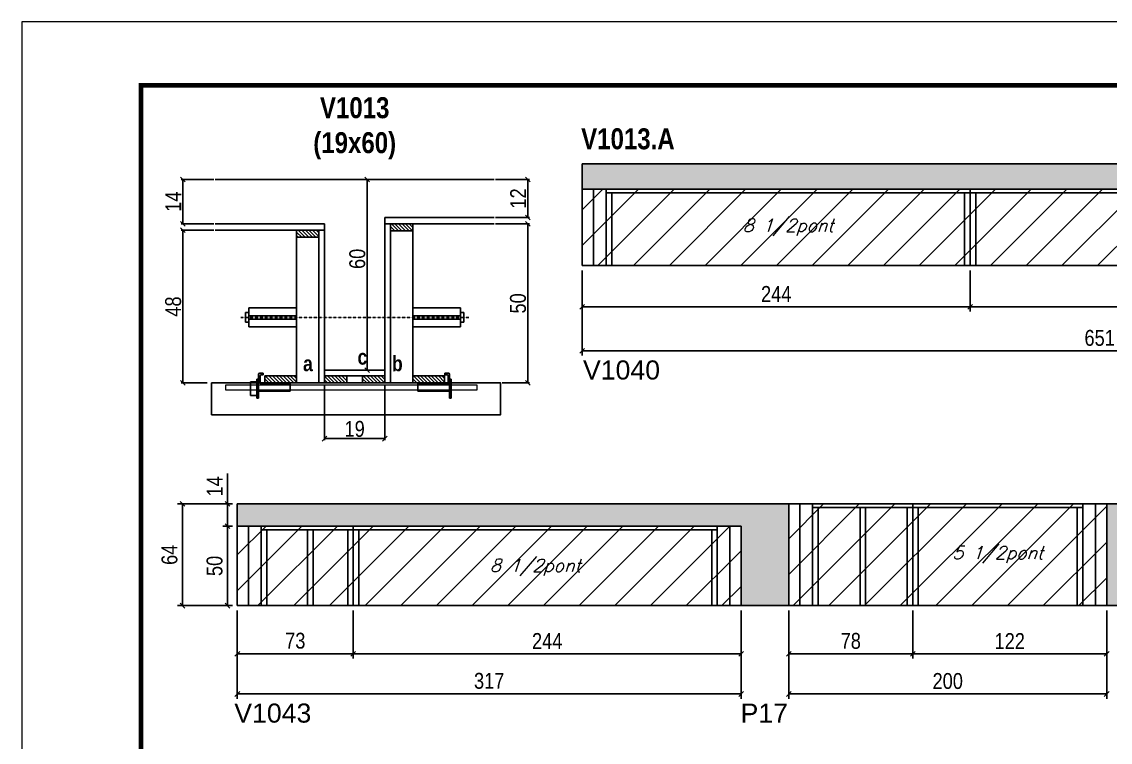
# Model space of a CAD drawing. Extents: x 3309 to 9563, y -2522 to 14608.
# Drawn here: x 6493 to 7178, y 10709 to 11162 of the extents above; entities that cross this region are included whole.
import ezdxf

# ---------------------------------------------------------------- set-up
doc = ezdxf.new("R2010")
doc.units = 0
doc.linetypes.add('DASHED', pattern=[0.75, 0.5, -0.25])
doc.linetypes.add('HIDDEN', pattern=[0.375, 0.25, -0.125])
for name, color, linetype in [('5', 5, 'Continuous'), ('barrote', 251, 'Continuous'), ('COTA', 241, 'Continuous'), ('detalhes', 4, 'Continuous'), ('NOMENCLATURA', 7, 'Continuous'), ('Painéis', 200, 'Continuous'), ('presilha', 1, 'Continuous'), ('SARR_2.2x10', 60, 'Continuous'), ('SARR_2.2x7', 40, 'Continuous'), ('SARR_3.5x7', 81, 'Continuous'), ('TENSOR', 3, 'Continuous'), ('texto', 7, 'Continuous')]:
    doc.layers.add(name, color=color, linetype=linetype)
for name, color, linetype, lineweight in [('CONCRETO', 251, 'Continuous', 25), ('Folhas', 255, 'Continuous', 9), ('Hachura', 251, 'Continuous', 9), ('SARRAFO DE PRESSAO', 251, 'DASHED', 9), ('SCO-___-LAJ', 2, 'Continuous', 0)]:
    doc.layers.add(name, color=color, linetype=linetype, lineweight=lineweight)
doc.styles.add('COTA TECNICA', font='techl___.ttf', dxfattribs={"height": 10})
doc.styles.add('COTA TECNICA 2X', font='techl___.ttf', dxfattribs={"height": 10})
doc.styles.add('Romans', font='romans.shx')
doc.styles.get("Standard").update_dxf_attribs({"font": 'arial.ttf'})
doc.styles.add('TECNICA', font='techb___.ttf', dxfattribs={"height": 10})
doc.dimstyles.new('PAINEL', dxfattribs={"dimtxt": 10, "dimasz": 3, "dimexe": 3, "dimexo": 3, "dimgap": 3, "dimtad": 1, "dimdec": 1, "dimzin": 12, "dimdsep": 46, "dimtxsty": 'COTA TECNICA', "dimblk1": 'OBLIQUE', "dimblk2": 'OBLIQUE', "dimsah": 1, "dimcen": 0.9, "dimclrd": 4, "dimclre": 4, "dimclrt": 240, "dimadec": 1, "dimazin": 3, "dimtfac": 1, "dimtdec": 1, "dimtmove": 0, "dimatfit": 3, "dimfxl": 1, "dimtolj": 1, "dimtzin": 12, "dimarcsym": 0})
doc.dimstyles.new('SECAO', dxfattribs={"dimscale": 0.333333, "dimtxt": 5, "dimasz": 9, "dimexe": 3, "dimexo": 3, "dimgap": 3, "dimtad": 1, "dimdec": 1, "dimlfac": 0.5, "dimzin": 12, "dimdsep": 46, "dimtxsty": 'COTA TECNICA 2X', "dimblk1": 'OBLIQUE', "dimblk2": 'OBLIQUE', "dimsah": 1, "dimcen": 0.9, "dimclrd": 4, "dimclre": 4, "dimclrt": 240, "dimadec": 1, "dimazin": 3, "dimtfac": 1, "dimtdec": 1, "dimtmove": 0, "dimatfit": 3, "dimfxl": 1, "dimtolj": 1, "dimtzin": 12, "dimarcsym": 0})
pattern_1 = [(135, (39918.8405, -112577.1764), (-1.122532015, -1.122532015), [])]

# ---------------------------------------------------------------- blocks, each defined once
blk = doc.blocks.new('9999999999')
at = {"layer": 'Folhas'}
blk.add_lwpolyline([(98138.98, 34190.21), (99623.98, 34190.21), (99623.98, 35240.21), (98138.98, 35240.21)], close=True, dxfattribs=at)
at = {"layer": 'Folhas', "color": 30, "const_width": 3}
blk.add_lwpolyline([(98213.98, 34230.21), (99583.98, 34230.21), (99583.98, 35200.21), (98213.98, 35200.21)], close=True, dxfattribs=at)
blk = doc.blocks.new('_Oblique')
at = {"color": 0, "linetype": 'ByBlock', "lineweight": -2}
blk.add_line((-0.5, -0.5), (0.5, 0.5), dxfattribs=at)
blk = doc.blocks.new('*D384')
at = {"layer": 'COTA', "color": 4, "lineweight": -2, "transparency": 16777216}
for p, q in [((6683.3, 10933.99), (6683.3, 10898.9)), ((6721.3, 10933.99), (6721.3, 10898.9)), ((6721.3, 10899.9), (6683.3, 10899.9))]:
    blk.add_line(p, q, dxfattribs=at)
at = {"layer": 'Defpoints', "color": 0, "transparency": 16777216}
for p in [(6683.3, 10934.99), (6721.3, 10934.99), (6683.3, 10899.9)]:
    blk.add_point(p, dxfattribs=at)
at = {"layer": 'COTA', "color": 4, "lineweight": -2, "transparency": 16777216, "xscale": 3, "yscale": 3, "zscale": 3, "rotation": 180}
blk.add_blockref('_Oblique', (6683.3, 10899.9), dxfattribs=at)
at = {"layer": 'COTA', "color": 4, "lineweight": -2, "transparency": 16777216, "xscale": 3, "yscale": 3, "zscale": 3}
blk.add_blockref('_Oblique', (6721.3, 10899.9), dxfattribs=at)
at = {"layer": 'COTA', "color": 240, "transparency": 16777216, "insert": (6702.3, 10905.99), "char_height": 10, "attachment_point": 5, "style": 'COTA TECNICA 2X'}
blk.add_mtext('\\A1;19', dxfattribs=at)
blk = doc.blocks.new('PRESILHA METÁLICA 1')
at = {"layer": 'presilha'}
for p, q in [((12, 21), (8.6, 21)), ((12, 21), (12, 19.5)), ((0, 13), (6, 13)), ((0, 13), (0, 0)), ((6, 15.5), (7.5, 15.5)), ((6, -2.5), (6, 15.5)), ((6, 13), (6, 0)), ((7.5, 10.6), (7.5, 19.9)), ((7.5, 15.5), (7.5, -2.5)), ((9, 11.6), (9, 18.9)), ((12, 19.5), (9.6, 19.5)), ((37.5, 11), (9.6, 11)), ((37.5, 11), (37.5, 4.1)), ((6, 0), (0, 0)), ((37.5, 4.1), (7.5, 4.1)), ((7.5, -2.5), (6, -2.5))]:
    blk.add_line(p, q, dxfattribs=at)
for centre, radius, start, end in [((8.6, 19.9), 1.14, 90, 180), ((9.6, 18.9), 0.57, 90, 180), ((9.6, 11.6), 0.57, 180, 270)]:
    blk.add_arc(centre, radius, start, end, dxfattribs=at)
blk = doc.blocks.new('PRESILHA METÁLICA 2')
at = {"layer": 'presilha'}
for p, q in [((-5.2, 23.5), (-5.2, 22)), ((-5.2, 23.5), (-1.9, 23.5)), ((-5.2, 22), (-2.8, 22)), ((-2.2, 14.1), (-2.2, 21.4)), ((-0.8, 14.6), (-0.8, 22.4)), ((-30.8, 13.5), (-30.8, 6.6)), ((-30.8, 13.5), (-2.8, 13.5)), ((0.8, 18), (-0.8, 18)), ((-0.8, 18), (-0.8, 0)), ((0.8, 0), (0.8, 18)), ((-30.8, 6.6), (-0.8, 6.6)), ((-0.8, 0), (0.8, 0))]:
    blk.add_line(p, q, dxfattribs=at)
for centre, radius, start, end in [((-2.8, 21.4), 0.57, 0, 90), ((-1.9, 22.4), 1.14, 0, 90), ((-2.8, 14.1), 0.57, 270, 0)]:
    blk.add_arc(centre, radius, start, end, dxfattribs=at)
blk = doc.blocks.new('*D385')
at = {"layer": 'COTA', "color": 4, "lineweight": -2, "transparency": 16777216}
for p, q in [((6613.6, 11030.99), (6593.25, 11030.99)), ((6594.25, 11030.99), (6594.25, 10934.99)), ((6609.49, 10934.99), (6593.25, 10934.99))]:
    blk.add_line(p, q, dxfattribs=at)
at = {"layer": 'Defpoints', "color": 0, "transparency": 16777216}
for p in [(6614.6, 11030.99), (6594.25, 10934.99), (6610.49, 10934.99)]:
    blk.add_point(p, dxfattribs=at)
at = {"layer": 'COTA', "color": 4, "lineweight": -2, "transparency": 16777216, "xscale": 3, "yscale": 3, "zscale": 3}
for p, rotation in [((6594.25, 11030.99), 90), ((6594.25, 10934.99), 270)]:
    blk.add_blockref('_Oblique', p, dxfattribs=dict(at, rotation=rotation))
at = {"layer": 'COTA', "color": 240, "transparency": 16777216, "insert": (6588.16, 10982.99), "char_height": 10, "attachment_point": 5, "rotation": 90, "style": 'COTA TECNICA 2X'}
blk.add_mtext('\\A1;48', dxfattribs=at)
blk = doc.blocks.new('*D386')
at = {"layer": 'COTA', "color": 4, "lineweight": -2, "transparency": 16777216}
for p, q in [((6791, 11034.99), (6812.22, 11034.99)), ((6811.22, 11034.99), (6811.22, 10934.99)), ((6795.11, 10934.99), (6812.22, 10934.99))]:
    blk.add_line(p, q, dxfattribs=at)
at = {"layer": 'Defpoints', "color": 0, "transparency": 16777216}
for p in [(6790, 11034.99), (6794.11, 10934.99), (6811.22, 10934.99)]:
    blk.add_point(p, dxfattribs=at)
at = {"layer": 'COTA', "color": 4, "lineweight": -2, "transparency": 16777216, "xscale": 3, "yscale": 3, "zscale": 3}
for p, rotation in [((6811.22, 11034.99), 90), ((6811.22, 10934.99), 270)]:
    blk.add_blockref('_Oblique', p, dxfattribs=dict(at, rotation=rotation))
at = {"layer": 'COTA', "color": 240, "transparency": 16777216, "insert": (6805.11, 10984.99), "char_height": 10, "attachment_point": 5, "rotation": 90, "style": 'COTA TECNICA 2X'}
blk.add_mtext('\\A1;50', dxfattribs=at)
blk = doc.blocks.new('*D387')
at = {"layer": 'COTA', "color": 4, "lineweight": -2, "transparency": 16777216}
for p, q in [((6720.3, 11062.99), (6709.13, 11062.99)), ((6710.13, 10942.99), (6710.13, 11062.99)), ((6720.3, 10942.99), (6709.13, 10942.99))]:
    blk.add_line(p, q, dxfattribs=at)
at = {"layer": 'Defpoints', "color": 0, "transparency": 16777216}
for p in [(6710.13, 11062.99), (6721.3, 11062.99), (6721.3, 10942.99)]:
    blk.add_point(p, dxfattribs=at)
at = {"layer": 'COTA', "color": 4, "lineweight": -2, "transparency": 16777216, "xscale": 3, "yscale": 3, "zscale": 3}
for p, rotation in [((6710.13, 11062.99), 90), ((6710.13, 10942.99), 270)]:
    blk.add_blockref('_Oblique', p, dxfattribs=dict(at, rotation=rotation))
at = {"layer": 'COTA', "color": 240, "transparency": 16777216, "insert": (6704.02, 11012.99), "char_height": 10, "attachment_point": 5, "rotation": 90, "style": 'COTA TECNICA 2X'}
blk.add_mtext('\\A1;60', dxfattribs=at)
blk = doc.blocks.new('*D388')
at = {"layer": 'COTA', "color": 4, "lineweight": -2, "transparency": 16777216}
for p, q in [((6791, 11062.99), (6812.22, 11062.99)), ((6811.22, 11038.99), (6811.22, 11062.99)), ((6791, 11038.99), (6812.22, 11038.99))]:
    blk.add_line(p, q, dxfattribs=at)
at = {"layer": 'Defpoints', "color": 0, "transparency": 16777216}
for p in [(6790, 11062.99), (6811.22, 11062.99), (6790, 11038.99)]:
    blk.add_point(p, dxfattribs=at)
at = {"layer": 'COTA', "color": 4, "lineweight": -2, "transparency": 16777216, "xscale": 3, "yscale": 3, "zscale": 3}
for p, rotation in [((6811.22, 11062.99), 90), ((6811.22, 11038.99), 270)]:
    blk.add_blockref('_Oblique', p, dxfattribs=dict(at, rotation=rotation))
at = {"layer": 'COTA', "color": 240, "transparency": 16777216, "insert": (6805.16, 11050.99), "char_height": 10, "attachment_point": 5, "rotation": 90, "style": 'COTA TECNICA 2X'}
blk.add_mtext('\\A1;12', dxfattribs=at)
blk = doc.blocks.new('*D415')
at = {"layer": 'COTA', "color": 4, "lineweight": -2, "transparency": 16777216}
for p, q in [((6613.6, 11062.99), (6593.25, 11062.99)), ((6594.25, 11034.99), (6594.25, 11062.99)), ((6613.6, 11034.99), (6593.25, 11034.99))]:
    blk.add_line(p, q, dxfattribs=at)
at = {"layer": 'Defpoints', "color": 0, "transparency": 16777216}
for p in [(6594.25, 11062.99), (6614.6, 11062.99), (6614.6, 11034.99)]:
    blk.add_point(p, dxfattribs=at)
at = {"layer": 'COTA', "color": 4, "lineweight": -2, "transparency": 16777216, "xscale": 3, "yscale": 3, "zscale": 3}
for p, rotation in [((6594.25, 11062.99), 90), ((6594.25, 11034.99), 270)]:
    blk.add_blockref('_Oblique', p, dxfattribs=dict(at, rotation=rotation))
at = {"layer": 'COTA', "color": 240, "transparency": 16777216, "insert": (6588.18, 11048.99), "char_height": 10, "attachment_point": 5, "rotation": 90, "style": 'COTA TECNICA 2X'}
blk.add_mtext('\\A1;14', dxfattribs=at)
blk = doc.blocks.new('*D389')
at = {"layer": 'COTA', "color": 4, "linetype": 'ByBlock', "lineweight": -2, "transparency": 16777216}
for p, q in [((6845.51, 11005.75), (6845.51, 10979.83)), ((7089.51, 11005.75), (7089.51, 10979.83)), ((7089.51, 10982.83), (6845.51, 10982.83))]:
    blk.add_line(p, q, dxfattribs=at)
at = {"layer": 'Defpoints', "color": 0, "linetype": 'ByBlock', "transparency": 16777216}
for p in [(6845.51, 11008.75), (7089.51, 11008.75), (6845.51, 10982.83)]:
    blk.add_point(p, dxfattribs=at)
at = {"layer": 'COTA', "color": 4, "linetype": 'ByBlock', "lineweight": -2, "transparency": 16777216, "xscale": 3, "yscale": 3, "zscale": 3, "rotation": 180}
blk.add_blockref('_Oblique', (6845.51, 10982.83), dxfattribs=at)
at = {"layer": 'COTA', "color": 4, "linetype": 'ByBlock', "lineweight": -2, "transparency": 16777216, "xscale": 3, "yscale": 3, "zscale": 3}
blk.add_blockref('_Oblique', (7089.51, 10982.83), dxfattribs=at)
at = {"layer": 'COTA', "color": 240, "linetype": 'ByBlock', "transparency": 16777216, "insert": (6967.51, 10990.91), "char_height": 10, "attachment_point": 5, "style": 'COTA TECNICA'}
blk.add_mtext('\\A1;244', dxfattribs=at)
blk = doc.blocks.new('*D416')
at = {"layer": 'COTA', "color": 4, "linetype": 'ByBlock', "lineweight": -2, "transparency": 16777216}
for p, q in [((6845.51, 11005.75), (6845.51, 10952.12)), ((7496.51, 11005.75), (7496.51, 10952.12)), ((7496.51, 10955.12), (6845.51, 10955.12))]:
    blk.add_line(p, q, dxfattribs=at)
at = {"layer": 'Defpoints', "color": 0, "linetype": 'ByBlock', "transparency": 16777216}
for p in [(6845.51, 11008.75), (7496.51, 11008.75), (6845.51, 10955.12)]:
    blk.add_point(p, dxfattribs=at)
at = {"layer": 'COTA', "color": 4, "linetype": 'ByBlock', "lineweight": -2, "transparency": 16777216, "xscale": 3, "yscale": 3, "zscale": 3, "rotation": 180}
blk.add_blockref('_Oblique', (6845.51, 10955.12), dxfattribs=at)
at = {"layer": 'COTA', "color": 4, "linetype": 'ByBlock', "lineweight": -2, "transparency": 16777216, "xscale": 3, "yscale": 3, "zscale": 3}
blk.add_blockref('_Oblique', (7496.51, 10955.12), dxfattribs=at)
at = {"layer": 'COTA', "color": 240, "linetype": 'ByBlock', "transparency": 16777216, "insert": (7171.01, 10963.23), "char_height": 10, "attachment_point": 5, "style": 'COTA TECNICA'}
blk.add_mtext('\\A1;651', dxfattribs=at)
blk = doc.blocks.new('*D379')
at = {"layer": 'COTA', "color": 4, "lineweight": -2, "transparency": 16777216}
for p, q in [((7089.51, 11005.75), (7089.51, 10979.83)), ((7333.51, 11005.75), (7333.51, 10979.83)), ((7089.51, 10982.83), (7333.51, 10982.83))]:
    blk.add_line(p, q, dxfattribs=at)
at = {"layer": 'Defpoints', "color": 0, "transparency": 16777216}
for p in [(7089.51, 11008.75, 0), (7333.51, 11008.75, 0), (7333.51, 10982.83)]:
    blk.add_point(p, dxfattribs=at)
at = {"layer": 'COTA', "color": 4, "lineweight": -2, "transparency": 16777216, "xscale": 3, "yscale": 3, "zscale": 3, "rotation": 180}
blk.add_blockref('_Oblique', (7089.51, 10982.83), dxfattribs=at)
at = {"layer": 'COTA', "color": 4, "lineweight": -2, "transparency": 16777216, "xscale": 3, "yscale": 3, "zscale": 3}
blk.add_blockref('_Oblique', (7333.51, 10982.83), dxfattribs=at)
at = {"layer": 'COTA', "color": 240, "transparency": 16777216, "insert": (7211.51, 10990.91), "char_height": 10, "attachment_point": 5, "style": 'COTA TECNICA'}
blk.add_mtext('\\A1;244', dxfattribs=at)
blk = doc.blocks.new('*D409')
at = {"layer": 'COTA', "color": 4, "linetype": 'ByBlock', "lineweight": -2, "transparency": 16777216}
for p, q in [((6628.46, 10791.85), (6628.46, 10736.29)), ((6945.43, 10791.85), (6945.43, 10736.29)), ((6628.46, 10739.29), (6945.43, 10739.29))]:
    blk.add_line(p, q, dxfattribs=at)
at = {"layer": 'Defpoints', "color": 0, "linetype": 'ByBlock', "transparency": 16777216}
for p in [(6628.46, 10794.85), (6945.43, 10794.85), (6945.43, 10739.29)]:
    blk.add_point(p, dxfattribs=at)
at = {"layer": 'COTA', "color": 4, "linetype": 'ByBlock', "lineweight": -2, "transparency": 16777216, "xscale": 3, "yscale": 3, "zscale": 3, "rotation": 180}
blk.add_blockref('_Oblique', (6628.46, 10739.29), dxfattribs=at)
at = {"layer": 'COTA', "color": 4, "linetype": 'ByBlock', "lineweight": -2, "transparency": 16777216, "xscale": 3, "yscale": 3, "zscale": 3}
blk.add_blockref('_Oblique', (6945.43, 10739.29), dxfattribs=at)
at = {"layer": 'COTA', "color": 240, "linetype": 'ByBlock', "transparency": 16777216, "insert": (6786.94, 10747.51), "char_height": 10, "attachment_point": 5, "style": 'COTA TECNICA'}
blk.add_mtext('\\A1;317', dxfattribs=at)
blk = doc.blocks.new('*D410')
at = {"layer": 'COTA', "color": 4, "lineweight": -2, "transparency": 16777216}
for p, q in [((6701.43, 10791.85), (6701.43, 10761.54)), ((6945.43, 10791.85), (6945.43, 10761.54)), ((6945.43, 10764.54), (6701.43, 10764.54))]:
    blk.add_line(p, q, dxfattribs=at)
at = {"layer": 'Defpoints', "color": 0, "transparency": 16777216}
for p in [(6701.43, 10794.85), (6945.43, 10794.85), (6701.43, 10764.54)]:
    blk.add_point(p, dxfattribs=at)
at = {"layer": 'COTA', "color": 4, "lineweight": -2, "transparency": 16777216, "xscale": 3, "yscale": 3, "zscale": 3, "rotation": 180}
blk.add_blockref('_Oblique', (6701.43, 10764.54), dxfattribs=at)
at = {"layer": 'COTA', "color": 4, "lineweight": -2, "transparency": 16777216, "xscale": 3, "yscale": 3, "zscale": 3}
blk.add_blockref('_Oblique', (6945.43, 10764.54), dxfattribs=at)
at = {"layer": 'COTA', "color": 240, "transparency": 16777216, "insert": (6823.43, 10772.62), "char_height": 10, "attachment_point": 5, "style": 'COTA TECNICA'}
blk.add_mtext('\\A1;244', dxfattribs=at)
blk = doc.blocks.new('*D411')
at = {"layer": 'COTA', "color": 4, "lineweight": -2, "transparency": 16777216}
for p, q in [((6628.46, 10791.85), (6628.46, 10761.54)), ((6701.43, 10791.85), (6701.43, 10761.54)), ((6701.43, 10764.54), (6628.46, 10764.54))]:
    blk.add_line(p, q, dxfattribs=at)
at = {"layer": 'Defpoints', "color": 0, "transparency": 16777216}
for p in [(6628.46, 10794.85), (6701.43, 10794.85), (6628.46, 10764.54)]:
    blk.add_point(p, dxfattribs=at)
at = {"layer": 'COTA', "color": 4, "lineweight": -2, "transparency": 16777216, "xscale": 3, "yscale": 3, "zscale": 3, "rotation": 180}
blk.add_blockref('_Oblique', (6628.46, 10764.54), dxfattribs=at)
at = {"layer": 'COTA', "color": 4, "lineweight": -2, "transparency": 16777216, "xscale": 3, "yscale": 3, "zscale": 3}
blk.add_blockref('_Oblique', (6701.43, 10764.54), dxfattribs=at)
at = {"layer": 'COTA', "color": 240, "transparency": 16777216, "insert": (6664.94, 10772.76), "char_height": 10, "attachment_point": 5, "style": 'COTA TECNICA'}
blk.add_mtext('\\A1;73', dxfattribs=at)
blk = doc.blocks.new('*D381')
at = {"layer": 'COTA', "color": 4, "lineweight": -2, "transparency": 16777216}
for p, q in [((6625.46, 10858.85), (6590.94, 10858.85)), ((6593.94, 10858.85), (6593.94, 10794.85)), ((6625.46, 10794.85), (6590.94, 10794.85))]:
    blk.add_line(p, q, dxfattribs=at)
at = {"layer": 'Defpoints', "color": 0, "transparency": 16777216}
for p in [(6628.46, 10858.85, 0), (6593.94, 10794.85), (6628.46, 10794.85, 0)]:
    blk.add_point(p, dxfattribs=at)
at = {"layer": 'COTA', "color": 4, "lineweight": -2, "transparency": 16777216, "xscale": 3, "yscale": 3, "zscale": 3}
for p, rotation in [((6593.94, 10858.85), 90), ((6593.94, 10794.85), 270)]:
    blk.add_blockref('_Oblique', p, dxfattribs=dict(at, rotation=rotation))
at = {"layer": 'COTA', "color": 240, "transparency": 16777216, "insert": (6585.84, 10826.85), "char_height": 10, "attachment_point": 5, "rotation": 90, "style": 'COTA TECNICA'}
blk.add_mtext('\\A1;64', dxfattribs=at)
blk = doc.blocks.new('*D382')
at = {"layer": 'COTA', "color": 4, "lineweight": -2, "transparency": 16777216}
for p, q in [((6625.46, 10844.85), (6619.3, 10844.85)), ((6622.3, 10844.85), (6622.3, 10794.85)), ((6625.46, 10794.85), (6619.3, 10794.85))]:
    blk.add_line(p, q, dxfattribs=at)
at = {"layer": 'Defpoints', "color": 0, "transparency": 16777216}
for p in [(6628.46, 10844.85, 0), (6622.3, 10794.85), (6628.46, 10794.85, 0)]:
    blk.add_point(p, dxfattribs=at)
at = {"layer": 'COTA', "color": 4, "lineweight": -2, "transparency": 16777216, "xscale": 3, "yscale": 3, "zscale": 3}
for p, rotation in [((6622.3, 10844.85), 90), ((6622.3, 10794.85), 270)]:
    blk.add_blockref('_Oblique', p, dxfattribs=dict(at, rotation=rotation))
at = {"layer": 'COTA', "color": 240, "transparency": 16777216, "insert": (6614.19, 10819.85), "char_height": 10, "attachment_point": 5, "rotation": 90, "style": 'COTA TECNICA'}
blk.add_mtext('\\A1;50', dxfattribs=at)
blk = doc.blocks.new('*D383')
at = {"layer": 'COTA', "color": 4, "lineweight": -2, "transparency": 16777216}
for p, q in [((6622.3, 10858.85), (6622.3, 10877.97)), ((6625.46, 10858.85), (6619.3, 10858.85)), ((6622.3, 10844.85), (6622.3, 10858.85)), ((6625.46, 10844.85), (6619.3, 10844.85))]:
    blk.add_line(p, q, dxfattribs=at)
at = {"layer": 'Defpoints', "color": 0, "transparency": 16777216}
for p in [(6622.3, 10858.85), (6628.46, 10858.85, 0), (6628.46, 10844.85, 0)]:
    blk.add_point(p, dxfattribs=at)
at = {"layer": 'COTA', "color": 4, "lineweight": -2, "transparency": 16777216, "xscale": 3, "yscale": 3, "zscale": 3}
for p, rotation in [((6622.3, 10858.85), 90), ((6622.3, 10844.85), 270)]:
    blk.add_blockref('_Oblique', p, dxfattribs=dict(at, rotation=rotation))
at = {"layer": 'COTA', "color": 240, "transparency": 16777216, "insert": (6614.23, 10869.91), "char_height": 10, "attachment_point": 5, "rotation": 90, "style": 'COTA TECNICA'}
blk.add_mtext('\\A1;14', dxfattribs=at)
blk = doc.blocks.new('*D412')
at = {"layer": 'COTA', "color": 4, "linetype": 'ByBlock', "lineweight": -2, "transparency": 16777216}
for p, q in [((6975.43, 10791.85), (6975.43, 10736.29)), ((7175.43, 10791.85), (7175.43, 10736.29)), ((6975.43, 10739.29), (7175.43, 10739.29))]:
    blk.add_line(p, q, dxfattribs=at)
at = {"layer": 'Defpoints', "color": 0, "linetype": 'ByBlock', "transparency": 16777216}
for p in [(6975.43, 10794.85), (7175.43, 10794.85), (7175.43, 10739.29)]:
    blk.add_point(p, dxfattribs=at)
at = {"layer": 'COTA', "color": 4, "linetype": 'ByBlock', "lineweight": -2, "transparency": 16777216, "xscale": 3, "yscale": 3, "zscale": 3, "rotation": 180}
blk.add_blockref('_Oblique', (6975.43, 10739.29), dxfattribs=at)
at = {"layer": 'COTA', "color": 4, "linetype": 'ByBlock', "lineweight": -2, "transparency": 16777216, "xscale": 3, "yscale": 3, "zscale": 3}
blk.add_blockref('_Oblique', (7175.43, 10739.29), dxfattribs=at)
at = {"layer": 'COTA', "color": 240, "linetype": 'ByBlock', "transparency": 16777216, "insert": (7075.43, 10747.39), "char_height": 10, "attachment_point": 5, "style": 'COTA TECNICA'}
blk.add_mtext('\\A1;200', dxfattribs=at)
blk = doc.blocks.new('*D413')
at = {"layer": 'COTA', "color": 4, "lineweight": -2, "transparency": 16777216}
for p, q in [((7053.43, 10791.85), (7053.43, 10761.54)), ((7175.43, 10791.85), (7175.43, 10761.54)), ((7175.43, 10764.54), (7053.43, 10764.54))]:
    blk.add_line(p, q, dxfattribs=at)
at = {"layer": 'Defpoints', "color": 0, "transparency": 16777216}
for p in [(7053.43, 10794.85), (7175.43, 10794.85), (7053.43, 10764.54)]:
    blk.add_point(p, dxfattribs=at)
at = {"layer": 'COTA', "color": 4, "lineweight": -2, "transparency": 16777216, "xscale": 3, "yscale": 3, "zscale": 3, "rotation": 180}
blk.add_blockref('_Oblique', (7053.43, 10764.54), dxfattribs=at)
at = {"layer": 'COTA', "color": 4, "lineweight": -2, "transparency": 16777216, "xscale": 3, "yscale": 3, "zscale": 3}
blk.add_blockref('_Oblique', (7175.43, 10764.54), dxfattribs=at)
at = {"layer": 'COTA', "color": 240, "transparency": 16777216, "insert": (7114.43, 10772.6), "char_height": 10, "attachment_point": 5, "style": 'COTA TECNICA'}
blk.add_mtext('\\A1;122', dxfattribs=at)
blk = doc.blocks.new('*D414')
at = {"layer": 'COTA', "color": 4, "lineweight": -2, "transparency": 16777216}
for p, q in [((6975.43, 10791.85), (6975.43, 10761.54)), ((7053.43, 10791.85), (7053.43, 10761.54)), ((7053.43, 10764.54), (6975.43, 10764.54))]:
    blk.add_line(p, q, dxfattribs=at)
at = {"layer": 'Defpoints', "color": 0, "transparency": 16777216}
for p in [(6975.43, 10794.85), (7053.43, 10794.85), (6975.43, 10764.54)]:
    blk.add_point(p, dxfattribs=at)
at = {"layer": 'COTA', "color": 4, "lineweight": -2, "transparency": 16777216, "xscale": 3, "yscale": 3, "zscale": 3, "rotation": 180}
blk.add_blockref('_Oblique', (6975.43, 10764.54), dxfattribs=at)
at = {"layer": 'COTA', "color": 4, "lineweight": -2, "transparency": 16777216, "xscale": 3, "yscale": 3, "zscale": 3}
blk.add_blockref('_Oblique', (7053.43, 10764.54), dxfattribs=at)
at = {"layer": 'COTA', "color": 240, "transparency": 16777216, "insert": (7014.43, 10772.64), "char_height": 10, "attachment_point": 5, "style": 'COTA TECNICA'}
blk.add_mtext('\\A1;78', dxfattribs=at)

msp = doc.modelspace()

# ---------------------------------------------------------------- hatches: boundary and pattern name
at = {"layer": 'COTA'}
h = msp.add_hatch(dxfattribs=at)
h.set_pattern_fill('AR-CONC', color=256, scale=0.03)
h.set_pattern_definition([(50, (-81.228, -2203.2577), (5.4655401, -0.4781726), [0.5715, -6.2865]), (355, (-81.228, -2203.2577), (-1.0573026, 5.7317054), [0.4572, -5.0292175]), (100.451445, (-80.7727, -2203.2975), (4.4082374, 5.2535326), [0.4857003, -5.3427073]), (46.1842, (-81.228, -2201.734), (8.1323712, -1.2612698), [0.85725, -9.42975]), (96.63556, (-80.5505, -2201.839), (7.122124, 7.4227837), [0.7285507, -8.0140682]), (351.18415, (-81.228, -2201.734), (7.122124, 7.4227837), [0.685799, -7.543792]), (21, (-80.466, -2202.1147), (4.5484317, -3.067956), [0.5715, -6.2865]), (326, (-80.466, -2202.1147), (1.8540609, 5.525639), [0.4572, -5.0292]), (71.451445, (-80.087, -2202.3703), (6.4024926, 2.457683), [0.4857003, -5.3426981]), (37.5, (-81.2281, -2203.2577), (0.0926581, 2.53665117), [0, -4.96824, 0, -5.1054, 0, -5.04825]), (7.5, (-81.2281, -2203.2577), (2.00458988, 3.00541724), [0, -2.91084, 0, -4.85394, 0, -1.92405]), (327.5, (-82.9274, -2203.2577), (4.06771786, -0.17186232), [0, -1.905, 0, -5.9436, 0, -7.8867]), (317.5, (-83.6894, -2203.2577), (4.44387544, 0.7627947), [0, -2.4765, 0, -3.94716, 0, -5.6007])])
h.paths.add_polyline_path([(7496.51, 11056.75), (7496.51, 11072.75), (6845.51, 11072.75), (6845.51, 11056.75)])
h = msp.add_hatch(dxfattribs=at)
h.set_pattern_fill('AR-CONC', color=256, scale=0.03)
h.paths.add_polyline_path([(6945.43, 10794.85), (6975.43, 10794.85), (6975.43, 10858.85), (6628.46, 10858.85), (6628.46, 10844.85), (6945.43, 10844.85)])
h = msp.add_hatch(dxfattribs=at)
h.set_pattern_fill('AR-CONC', color=256, scale=0.03)
h.paths.add_polyline_path([(7440.43, 10824.85), (7467.43, 10824.85), (7467.43, 10844.85), (7618.43, 10844.85), (7618.43, 10824.85), (7645.43, 10824.85), (7645.43, 10844.85), (7782.43, 10844.85), (7782.43, 10858.85), (7175.43, 10858.85), (7175.43, 10794.85), (7205.43, 10794.85), (7205.43, 10844.85), (7440.43, 10844.85)])
at = {"layer": 'Hachura'}
h = msp.add_hatch(dxfattribs=at)
h.set_pattern_fill('ANSI31', color=256, scale=5)
h.paths.add_polyline_path([(7089.51, 11008.75), (7089.51, 11056.75), (6845.51, 11056.75), (6845.51, 11008.75)])
h.paths.add_polyline_path([(7333.51, 11008.75), (7333.51, 11056.75), (7089.51, 11056.75), (7089.51, 11008.75)])
h.paths.add_polyline_path([(7496.51, 11008.75), (7496.51, 11056.75), (7333.51, 11056.75), (7333.51, 11008.75)])
h.paths.add_polyline_path([(7645.43, 10844.85), (7645.43, 10794.85), (7782.43, 10794.85), (7782.43, 10844.85)])
h.paths.add_polyline_path([(7645.43, 10794.85), (7645.43, 10824.85), (7618.43, 10824.85), (7618.43, 10844.85), (7467.43, 10844.85), (7467.43, 10794.85)])
h.paths.add_polyline_path([(7327.43, 10844.85), (7327.43, 10794.85), (7467.43, 10794.85), (7467.43, 10824.85), (7440.43, 10824.85), (7440.43, 10844.85)])
h.paths.add_polyline_path([(7205.43, 10844.85), (7205.43, 10794.85), (7327.43, 10794.85), (7327.43, 10844.85)])
h.paths.add_polyline_path([(7053.43, 10858.85), (7053.43, 10794.85), (7175.43, 10794.85), (7175.43, 10858.85)])
h.paths.add_polyline_path([(6975.43, 10858.85), (6975.43, 10794.85), (7053.43, 10794.85), (7053.43, 10858.85)])
h.paths.add_polyline_path([(6701.43, 10844.85), (6701.43, 10794.85), (6945.43, 10794.85), (6945.43, 10844.85)])
h.paths.add_polyline_path([(6628.46, 10844.85), (6628.46, 10794.85), (6701.43, 10794.85), (6701.43, 10844.85)])
h.paths.add_polyline_path([(6644.63, 10678.32), (6644.63, 10661.32), (6610.13, 10661.32), (6610.13, 10614.32), (6854.13, 10614.32), (6854.13, 10678.32)])
h.paths.add_polyline_path([(6854.13, 10678.32), (6854.13, 10614.32), (7098.13, 10614.32), (7098.13, 10678.32)])
h.paths.add_polyline_path([(7098.13, 10678.32), (7098.13, 10614.32), (7271.13, 10614.32), (7271.13, 10678.32)])
h.paths.add_polyline_path([(7379.13, 10678.32), (7301.13, 10678.32), (7301.13, 10614.32), (7379.13, 10614.32)])
h.paths.add_polyline_path([(7379.13, 10678.32), (7379.13, 10614.32), (7501.13, 10614.32), (7501.13, 10678.32)])
h.paths.add_polyline_path([(7531.13, 10678.32), (7531.13, 10614.32), (7754.13, 10614.32), (7754.13, 10624.32), (7727.13, 10624.32), (7727.13, 10678.32)])
h.paths.add_polyline_path([(7098.63, 10438.61), (7098.63, 10488.61), (6958.13, 10488.61), (6958.13, 10438.61)])
h.paths.add_polyline_path([(6958.13, 10438.61), (6958.13, 10488.61), (6836.13, 10488.61), (6836.13, 10438.61)])
h.paths.add_polyline_path([(6806.13, 10438.61), (6806.13, 10502.61), (6610.13, 10502.61), (6610.13, 10438.61)])
at = {"layer": 'SARR_2.2x10'}
h = msp.add_hatch(dxfattribs=at)
h.set_pattern_fill('ANSI31', color=256, scale=0.5, angle=90)
h.set_pattern_definition([(135, (39839.2405, -112577.1764), (-1.122532015, -1.122532015), [])])
h.paths.add_polyline_path([(6645.7, 10939.39), (6645.7, 10934.99), (6665.7, 10934.99), (6665.7, 10939.39)])
h = msp.add_hatch(dxfattribs=at)
h.set_pattern_fill('ANSI31', color=256, scale=0.5, angle=90)
h.set_pattern_definition([(135, (39932.4405, -112577.1764), (-1.122532015, -1.122532015), [])])
h.paths.add_polyline_path([(6738.9, 10939.39), (6738.9, 10934.99), (6758.9, 10934.99), (6758.9, 10939.39)])
at = {"layer": 'SARR_2.2x7'}
h = msp.add_hatch(dxfattribs=at)
h.set_pattern_fill('ANSI31', color=256, scale=0.5, angle=90)
h.set_pattern_definition([(135, (39833.2405, -112481.5764), (-1.122532015, -1.122532015), [])])
h.paths.add_polyline_path([(6724.9, 11034.99), (6724.9, 11030.59), (6738.9, 11030.59), (6738.9, 11034.99)])
h = msp.add_hatch(dxfattribs=at)
h.set_pattern_fill('ANSI31', color=256, scale=0.5, angle=90)
h.set_pattern_definition([(135, (39853.2405, -112485.5764), (-1.122532015, -1.122532015), [])])
h.paths.add_polyline_path([(6679.7, 11030.99), (6679.7, 11026.59), (6665.7, 11026.59), (6665.7, 11030.99)])
h = msp.add_hatch(dxfattribs=at)
h.set_pattern_fill('ANSI31', color=256, scale=0.5, angle=90)
h.set_pattern_definition(pattern_1)
h.paths.add_polyline_path([(6697.3, 10934.99), (6697.3, 10939.39), (6683.3, 10939.39), (6683.3, 10934.99)])
h = msp.add_hatch(dxfattribs=at)
h.set_pattern_fill('ANSI31', color=256, scale=0.5, angle=90)
h.set_pattern_definition(pattern_1)
h.paths.add_polyline_path([(6707.3, 10939.39), (6707.3, 10934.99), (6721.3, 10934.99), (6721.3, 10939.39)])

# ---------------------------------------------------------------- linework, layer by layer
at = {"ltscale": 3}
for p, q in [((6633.7, 10979.16), (6633.7, 10973.16)), ((6635.7, 10979.16), (6633.7, 10979.16)), ((6635.7, 10982.16), (6635.7, 10970.16)), ((6635.7, 10982.16), (6665.7, 10982.16)), ((6768.9, 10982.16), (6738.9, 10982.16)), ((6768.9, 10982.16), (6768.9, 10970.16)), ((6770.9, 10979.16), (6768.9, 10979.16)), ((6770.9, 10979.16), (6770.9, 10973.16)), ((6635.7, 10973.16), (6633.7, 10973.16)), ((6665.7, 10977.16), (6635.7, 10977.16)), ((6665.7, 10975.16), (6635.7, 10975.16)), ((6738.9, 10977.16), (6768.9, 10977.16)), ((6738.9, 10975.16), (6768.9, 10975.16)), ((6768.9, 10973.16), (6770.9, 10973.16)), ((6635.7, 10970.16), (6665.7, 10970.16)), ((6768.9, 10970.16), (6738.9, 10970.16))]:
    msp.add_line(p, q, dxfattribs=at)
at = {"layer": 'barrote'}
msp.add_lwpolyline([(6612.25, 10914.99), (6794.16, 10914.99), (6794.16, 10934.99), (6612.25, 10934.99)], close=True, dxfattribs=at)
at = {"layer": 'CONCRETO', "linetype": 'Continuous'}
msp.add_line((6790, 11062.99), (6614.6, 11062.99), dxfattribs=at)
at = {"layer": 'COTA'}
for p, q in [((6845.51, 11056.75, 0), (6845.51, 11072.75, 0)), ((6845.51, 11072.75, 0), (7496.51, 11072.75, 0)), ((6628.46, 10858.85, 0), (6628.46, 10844.85, 0)), ((6975.43, 10858.85, 0), (6628.46, 10858.85, 0)), ((7175.43, 10858.85, 0), (7782.43, 10858.85, 0)), ((6975.43, 10794.85, 0), (6945.43, 10794.85, 0)), ((7175.43, 10794.85, 0), (7205.43, 10794.85, 0))]:
    msp.add_line(p, q, dxfattribs=at)
at = {"layer": 'detalhes', "color": 250}
msp.add_line((6612.25, 10914.99), (6612.25, 10934.99), dxfattribs=at)
at = {"layer": 'Painéis', "linetype": 'ByBlock'}
for p, q in [((7496.51, 11056.75, 0), (6845.51, 11056.75, 0)), ((6845.51, 11008.75, 0), (6845.51, 11056.75, 0)), ((7089.51, 11008.75, 0), (7089.51, 11056.75, 0)), ((7496.51, 11008.75, 0), (6845.51, 11008.75, 0)), ((6975.43, 10858.85, 0), (7175.43, 10858.85, 0)), ((6975.43, 10794.85, 0), (6975.43, 10858.85, 0)), ((7053.43, 10794.85, 0), (7053.43, 10858.85, 0)), ((7175.43, 10794.85, 0), (7175.43, 10858.85, 0)), ((6628.46, 10844.85, 0), (6945.43, 10844.85, 0)), ((6628.46, 10794.85, 0), (6628.46, 10844.85, 0)), ((6701.43, 10794.85, 0), (6701.43, 10844.85, 0)), ((6945.43, 10794.85, 0), (6945.43, 10844.85, 0)), ((6628.46, 10794.85, 0), (6945.43, 10794.85, 0)), ((6975.43, 10794.85, 0), (7175.43, 10794.85, 0))]:
    msp.add_line(p, q, dxfattribs=at)
at = {"layer": 'Painéis', "linetype": 'Continuous', "elevation": 0}
for points in [[(6790, 11034.99), (6721.3, 11034.99), (6721.3, 11038.99), (6790, 11038.99)], [(6614.6, 11030.99), (6683.3, 11030.99), (6683.3, 11034.99), (6614.6, 11034.99)]]:
    msp.add_lwpolyline(points, dxfattribs=at)
at = {"layer": 'Painéis', "linetype": 'Continuous'}
for points in [[(6724.9, 10934.99), (6724.9, 11034.99), (6721.3, 11034.99), (6721.3, 10934.99)], [(6679.7, 10934.99), (6679.7, 11030.99), (6683.3, 11030.99), (6683.3, 10934.99)], [(6721.3, 10942.99), (6683.3, 10942.99), (6683.3, 10939.39), (6721.3, 10939.39)]]:
    msp.add_lwpolyline(points, close=True, dxfattribs=at)
at = {"layer": 'SARR_2.2x10'}
for points in [[(6645.7, 10939.39), (6665.7, 10939.39), (6665.7, 10934.99), (6645.7, 10934.99)], [(6738.9, 10939.39), (6758.9, 10939.39), (6758.9, 10934.99), (6738.9, 10934.99)]]:
    msp.add_lwpolyline(points, close=True, dxfattribs=at)
at = {"layer": 'SARR_2.2x7', "linetype": 'Continuous'}
for p, q in [((6852.51, 11008.75, 0), (6852.51, 11056.75, 0)), ((7089.51, 11054.55, 0), (6860.51, 11054.55, 0)), ((7333.51, 11054.55, 0), (7089.51, 11054.55, 0)), ((6982.43, 10794.85, 0), (6982.43, 10858.85, 0)), ((6990.43, 10856.65, 0), (7053.43, 10856.65, 0)), ((7053.43, 10856.65, 0), (7160.43, 10856.65, 0)), ((7168.43, 10794.85, 0), (7168.43, 10858.85, 0)), ((6635.46, 10794.85, 0), (6635.46, 10844.85, 0)), ((6643.46, 10842.65, 0), (6701.43, 10842.65, 0)), ((6701.43, 10842.65, 0), (6930.43, 10842.65, 0)), ((6938.43, 10794.85, 0), (6938.43, 10844.85, 0))]:
    msp.add_line(p, q, dxfattribs=at)
at = {"layer": 'SARR_2.2x7', "elevation": 0}
for points in [[(6738.9, 11034.99), (6724.9, 11034.99), (6724.9, 11030.59), (6738.9, 11030.59)], [(6665.7, 11030.99), (6679.7, 11030.99), (6679.7, 11026.59), (6665.7, 11026.59)]]:
    msp.add_lwpolyline(points, close=True, dxfattribs=at)
at = {"layer": 'SARR_2.2x7'}
for points in [[(6683.3, 10939.39), (6697.3, 10939.39), (6697.3, 10934.99), (6683.3, 10934.99)], [(6721.3, 10939.39), (6707.3, 10939.39), (6707.3, 10934.99), (6721.3, 10934.99)]]:
    msp.add_lwpolyline(points, close=True, dxfattribs=at)
at = {"layer": 'SARR_3.5x7'}
for p, q in [((6860.51, 11056.75, 0), (6860.51, 11008.75, 0)), ((6864.01, 11054.55, 0), (6864.01, 11008.75, 0)), ((7086.01, 11054.55, 0), (7086.01, 11008.75, 0)), ((7093.01, 11054.55, 0), (7093.01, 11008.75, 0)), ((6990.43, 10858.85, 0), (6990.43, 10794.85, 0)), ((6993.93, 10856.65, 0), (6993.93, 10794.85, 0)), ((7020.28, 10856.65, 0), (7020.28, 10794.85, 0)), ((7023.78, 10856.65, 0), (7023.78, 10794.85, 0)), ((7049.93, 10856.65, 0), (7049.93, 10794.85, 0)), ((7056.93, 10856.65, 0), (7056.93, 10794.85, 0)), ((7156.93, 10856.65, 0), (7156.93, 10794.85, 0)), ((7160.43, 10858.85, 0), (7160.43, 10794.85, 0)), ((6643.46, 10844.85, 0), (6643.46, 10794.85, 0)), ((6646.96, 10842.65, 0), (6646.96, 10794.85, 0)), ((6672.65, 10842.65, 0), (6672.65, 10794.85, 0)), ((6676.15, 10842.65, 0), (6676.15, 10794.85, 0)), ((6697.93, 10842.65, 0), (6697.93, 10794.85, 0)), ((6704.93, 10842.65, 0), (6704.93, 10794.85, 0)), ((6926.93, 10842.65, 0), (6926.93, 10794.85, 0)), ((6930.43, 10844.85, 0), (6930.43, 10794.85, 0))]:
    msp.add_line(p, q, dxfattribs=at)
for points in [[(6679.7, 11026.59), (6665.7, 11026.59), (6665.7, 10934.99), (6679.7, 10934.99)], [(6724.9, 11030.59), (6738.9, 11030.59), (6738.9, 10934.99), (6724.9, 10934.99)]]:
    msp.add_lwpolyline(points, close=True, dxfattribs=at)
at = {"layer": 'SCO-___-LAJ', "color": 1}
msp.add_lwpolyline([(6621.25, 10933.66), (6779.08, 10933.66), (6779.08, 10930.46), (6621.25, 10930.46)], close=True, dxfattribs=at)
at = {"layer": 'TENSOR', "linetype": 'HIDDEN', "ltscale": 0.5}
msp.add_line((6630.7, 10976.16), (6774.21, 10976.16), dxfattribs=at)

# ---------------------------------------------------------------- block references
at = {"layer": 'presilha', "xscale": 0.6666666666666666, "yscale": 0.6666666666666666, "zscale": 0.6666666666666666}
for name, p in [('PRESILHA METÁLICA 1', (6636.83, 10927.03)), ('PRESILHA METÁLICA 2', (6762.58, 10925.36))]:
    msp.add_blockref(name, p, dxfattribs=at)
at = {"layer": 'SARRAFO DE PRESSAO', "color": 6, "linetype": 'ByBlock'}
msp.add_blockref('9999999999', (-91646.11, -24078.07), dxfattribs=at)

# ---------------------------------------------------------------- texts
at = {"layer": '5', "linetype": 'Continuous'}
for s, p in [('V1040', (6845.96, 10937.11, 0)), ('V1043', (6626.58, 10721.28, 0)), ('P17', (6945.09, 10721.28, 0))]:
    msp.add_text(s, height=12, rotation=0.00004, dxfattribs=at).set_placement(p)
at = {"layer": 'detalhes', "style": 'TECNICA'}
for s, p in [('c', (6704.12, 10946.46)), ('b', (6725.8, 10942.34)), ('a', (6669.83, 10942.35))]:
    msp.add_text(s, height=9.6, dxfattribs=at).set_placement(p)
at = {"layer": 'NOMENCLATURA', "style": 'TECNICA'}
msp.add_text('V1013.A', height=13.2, dxfattribs=at).set_placement((6844.8, 11081.94, 0))
at = {"layer": 'NOMENCLATURA', "insert": (6702.33, 11114.69), "char_height": 13.2, "attachment_point": 2, "style": 'TECNICA'}
msp.add_mtext_dynamic_manual_height_columns('V1013\\P(19x60)', width=300.2766, gutter_width=1, heights=[0], dxfattribs=at)
at = {"layer": 'texto', "color": 2, "char_height": 8, "attachment_point": 5, "style": 'Romans'}
for s, insert in [('{\\Q19;\\C256;8 1/2pont}', (6975.01, 11032.75, 0)), ('{\\Q19;\\C256;5 1/2pont}', (7106.93, 10826.85, 0)), ('{\\Q19;\\C256;8 1/2pont}', (6815.93, 10818.85, 0))]:
    msp.add_mtext(s, dxfattribs=dict(at, insert=insert))

# ---------------------------------------------------------------- dimensions: what is measured, and where the dimension line sits
at = {"layer": 'COTA'}
for base, p1, p2, angle, dimstyle, picture, middle in [((6594.25, 11062.99), (6614.6, 11034.99), (6614.6, 11062.99), 90, 'SECAO', '*D415', (6588.18, 11048.99)), ((6811.22, 11062.99), (6790, 11038.99), (6790, 11062.99), 90, 'SECAO', '*D388', (6805.16, 11050.99)), ((6594.25, 10934.99, 0), (6614.6, 11030.99), (6610.49, 10934.99, 0), 90, 'SECAO', '*D385', (6588.16, 10982.99, 0)), ((6811.22, 10934.99, 0), (6790, 11034.99), (6794.11, 10934.99, 0), 90, 'SECAO', '*D386', (6805.11, 10984.99, 0)), ((6622.3, 10858.85), (6628.46, 10844.85, 0), (6628.46, 10858.85, 0), 90, 'PAINEL', '*D383', (6614.23, 10869.91)), ((6593.94, 10794.85), (6628.46, 10858.85, 0), (6628.46, 10794.85, 0), 90, 'PAINEL', '*D381', (6585.84, 10826.85)), ((6622.3, 10794.85), (6628.46, 10844.85, 0), (6628.46, 10794.85, 0), 90, 'PAINEL', '*D382', (6614.19, 10819.85)), ((6701.43, 10764.54, 0), (6945.43, 10794.85, 0), (6701.43, 10794.85, 0), 180, 'PAINEL', '*D410', (6823.43, 10772.62, 0)), ((7053.43, 10764.54, 0), (7175.43, 10794.85, 0), (7053.43, 10794.85, 0), 180, 'PAINEL', '*D413', (7114.43, 10772.6, 0))]:
    dim = msp.add_linear_dim(base=base, p1=p1, p2=p2, angle=angle, dimstyle=dimstyle, dxfattribs=at)
    dim.commit()
    dim.dimension.update_dxf_attribs({"geometry": picture, "text_midpoint": middle})
for base, p1, p2, angle, picture, middle in [((6710.13, 11062.99), (6721.3, 10942.99), (6721.3, 11062.99), 90, '*D387', (6710.13, 11012.99)), ((6683.3, 10899.9), (6721.3, 10934.99), (6683.3, 10934.99), 180, '*D384', (6702.3, 10899.9))]:
    dim = msp.add_linear_dim(base=base, p1=p1, p2=p2, angle=angle, dimstyle='SECAO', dxfattribs=at)
    dim.commit()
    dim.dimension.update_dxf_attribs({"geometry": picture, "text_midpoint": middle, "dimtype": 160})
at = {"layer": 'COTA', "linetype": 'ByBlock'}
dim = msp.add_linear_dim(base=(6845.51, 10982.83, 0), p1=(7089.51, 11008.75, 0), p2=(6845.51, 11008.75, 0), angle=180, dimstyle='PAINEL', override={"dimtmove": 1}, dxfattribs=at)
dim.commit()
dim.dimension.update_dxf_attribs({"geometry": '*D389', "text_midpoint": (6967.51, 10990.91, 0)})
dim = msp.add_linear_dim(base=(6845.51, 10955.12, 0), p1=(7496.51, 11008.75, 0), p2=(6845.51, 11008.75, 0), angle=180, dimstyle='PAINEL', dxfattribs=at)
dim.commit()
dim.dimension.update_dxf_attribs({"geometry": '*D416', "text_midpoint": (7171.01, 10963.23, 0)})
at = {"layer": 'COTA'}
dim = msp.add_linear_dim(base=(7333.51, 10982.83), p1=(7089.51, 11008.75, 0), p2=(7333.51, 11008.75, 0), dimstyle='PAINEL', dxfattribs=at)
dim.commit()
dim.dimension.update_dxf_attribs({"geometry": '*D379', "text_midpoint": (7211.51, 10990.91)})
at = {"layer": 'COTA', "linetype": 'ByBlock'}
for base, p1, p2, picture, middle in [((6945.43, 10739.29, 0), (6628.46, 10794.85, 0), (6945.43, 10794.85, 0), '*D409', (6786.94, 10747.51, 0)), ((7175.43, 10739.29, 0), (6975.43, 10794.85, 0), (7175.43, 10794.85, 0), '*D412', (7075.43, 10747.39, 0))]:
    dim = msp.add_linear_dim(base=base, p1=p1, p2=p2, dimstyle='PAINEL', dxfattribs=at)
    dim.commit()
    dim.dimension.update_dxf_attribs({"geometry": picture, "text_midpoint": middle})
at = {"layer": 'COTA'}
for base, p1, p2, picture, middle in [((6628.46, 10764.54, 0), (6701.43, 10794.85, 0), (6628.46, 10794.85, 0), '*D411', (6664.94, 10772.76, 0)), ((6975.43, 10764.54, 0), (7053.43, 10794.85, 0), (6975.43, 10794.85, 0), '*D414', (7014.43, 10772.64, 0))]:
    dim = msp.add_linear_dim(base=base, p1=p1, p2=p2, angle=180, dimstyle='PAINEL', override={"dimtmove": 1}, dxfattribs=at)
    dim.commit()
    dim.dimension.update_dxf_attribs({"geometry": picture, "text_midpoint": middle})

doc.saveas('drawing.dxf')
